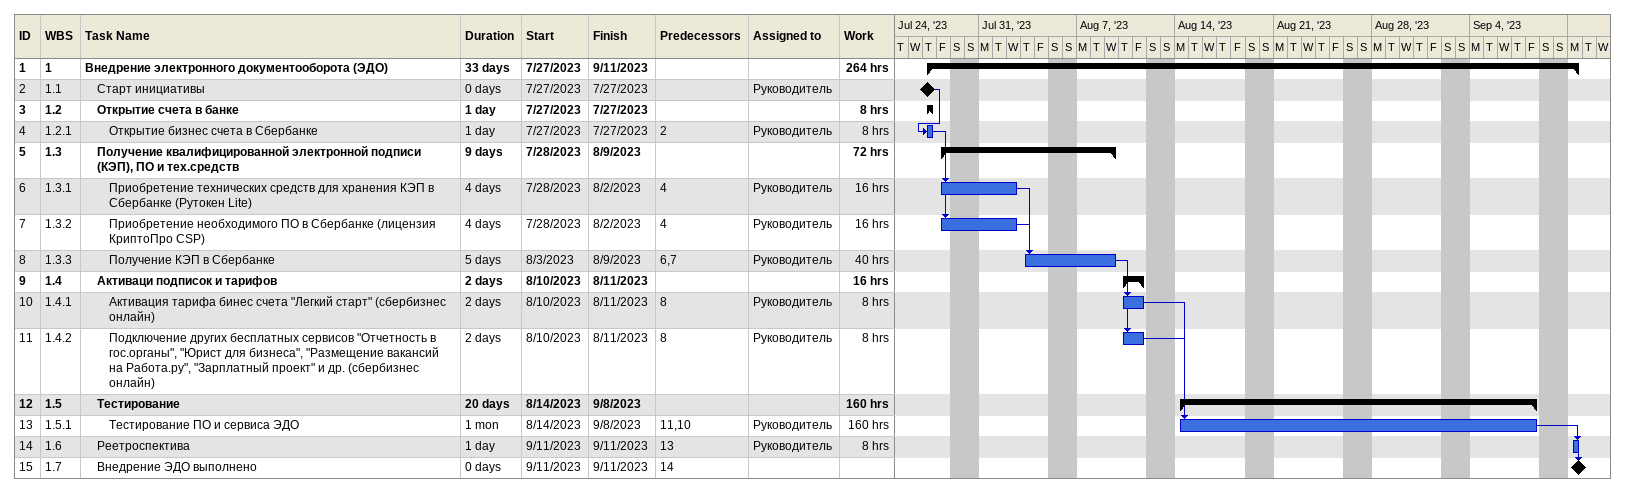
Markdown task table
| ID | WBS | Task | Duration | Start | Finish | Predecessors | Resources | Work (h) |
|---|---|---|---|---|---|---|---|---|
| 1 | 1 | **Внедрение электронного документооборота (ЭДО)** | 33d | 2023-07-27 | 2023-09-11 |  |  | 264 |
| 2 | 1.1 | Старт инициативы | 0d | 2023-07-27 | 2023-07-27 |  | Руководитель |  |
| 3 | 1.2 | **Открытие счета в банке** | 1d | 2023-07-27 | 2023-07-27 |  |  | 8 |
| 4 | 1.2.1 | Открытие бизнес счета в Сбербанке | 1d | 2023-07-27 | 2023-07-27 | 2 | Руководитель | 8 |
| 5 | 1.3 | **Получение квалифицированной электронной подписи (КЭП), ПО и тех.средств** | 9d | 2023-07-28 | 2023-08-09 |  |  | 72 |
| 6 | 1.3.1 | Приобретение технических средств для хранения КЭП в Сбербанке (Рутокен Lite) | 4d | 2023-07-28 | 2023-08-02 | 4 | Руководитель | 16 |
| 7 | 1.3.2 | Приобретение необходимого ПО в Сбербанке (лицензия КриптоПро CSP) | 4d | 2023-07-28 | 2023-08-02 | 4 | Руководитель | 16 |
| 8 | 1.3.3 | Получение КЭП в Сбербанке | 5d | 2023-08-03 | 2023-08-09 | 6, 7 | Руководитель | 40 |
| 9 | 1.4 | **Активаци подписок и тарифов** | 2d | 2023-08-10 | 2023-08-11 |  |  | 16 |
| 10 | 1.4.1 | Активация тарифа бинес счета "Легкий старт" (сбербизнес онлайн) | 2d | 2023-08-10 | 2023-08-11 | 8 | Руководитель | 8 |
| 11 | 1.4.2 | Подключение других бесплатных сервисов "Отчетность в гос.органы", "Юрист для бизнеса", "Размещение вакансий на Работа.ру", "Зарплатный проект" и др. (сбербизнес онлайн) | 2d | 2023-08-10 | 2023-08-11 | 8 | Руководитель | 8 |
| 12 | 1.5 | **Тестирование** | 20d | 2023-08-14 | 2023-09-08 |  |  | 160 |
| 13 | 1.5.1 | Тестирование ПО и сервиса ЭДО | 1mo | 2023-08-14 | 2023-09-08 | 11, 10 | Руководитель | 160 |
| 14 | 1.6 | Реетроспектива | 1d | 2023-09-11 | 2023-09-11 | 13 | Руководитель | 8 |
| 15 | 1.7 | Внедрение ЭДО выполнено | 0d | 2023-09-11 | 2023-09-11 | 14 |  |  |
